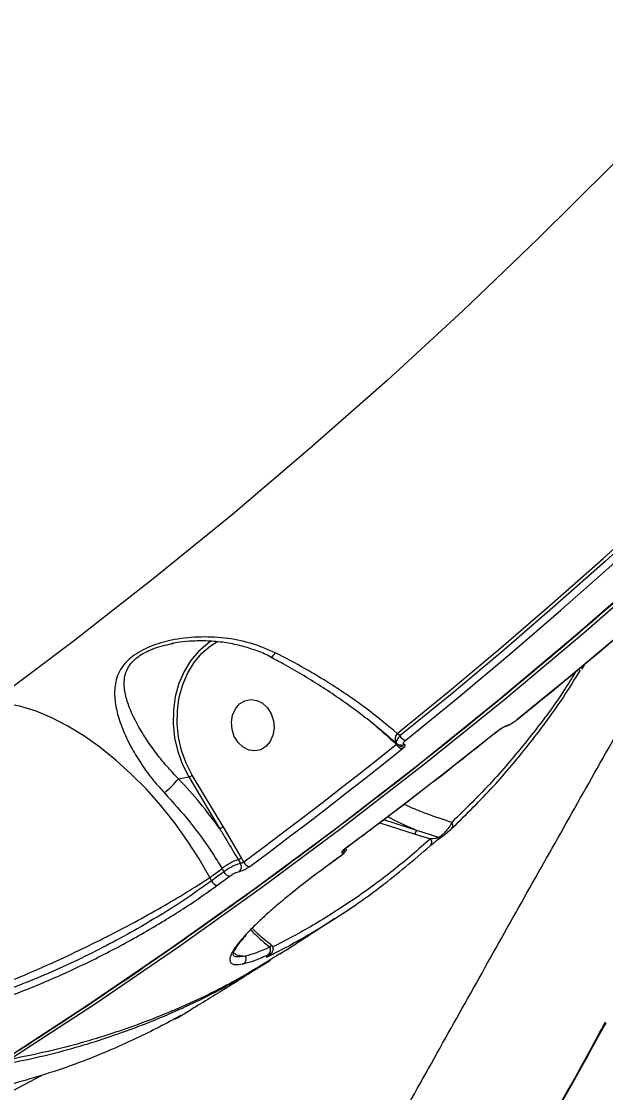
# Model space of a CAD drawing. Header units: millimetres. Extents: x -6028 to 5958, y -6064 to 4137.
# Drawn here: x 1345.4 to 1447.1, y -1606.7 to -1420.3 of the extents above; entities that cross this region are included whole.
import ezdxf

# ---------------------------------------------------------------- set-up
doc = ezdxf.new("R2010")
doc.units = ezdxf.units.MM
for name, color, linetype in [('DIKOM_ОБЪЕКТ', 7, 'Continuous'), ('DIKOM_РАЗМЕР_ЗОНА', 7, 'Continuous'), ('DIKOM_РАЗМЕР_ОБЪЕКТА', 7, 'Continuous')]:
    doc.layers.add(name, color=color, linetype=linetype)
doc.styles.add('style1', font='arial.ttf', dxfattribs={"width": 0.8})
doc.dimstyles.new('1-50', dxfattribs={"dimtxt": 300, "dimasz": 200, "dimexe": 100, "dimexo": 0, "dimgap": 100, "dimtad": 1, "dimtxsty": 'style1', "dimcen": 200, "dimclrd": 7, "dimclre": 7, "dimclrt": 7, "dimadec": 1, "dimazin": 2, "dimtfac": 1, "dimtmove": 0, "dimatfit": 2, "dimfxl": 0, "dimlwd": 25, "dimlwe": 18, "dimarcsym": 0})

# ---------------------------------------------------------------- blocks, each defined once
blk = doc.blocks.new('*D9')
at = {"layer": 'Defpoints', "color": 0, "transparency": 16777216}
for p in [(-6027.56, 1459.58), (4556.58, 1382.7), (4556.58, -5964.37)]:
    blk.add_point(p, dxfattribs=at)
at = {"layer": 'DIKOM_РАЗМЕР_ЗОНА', "color": 7, "lineweight": 18, "transparency": 16777216}
for p, q in [((-6027.56, 1459.58), (-6027.56, -6064.37)), ((4556.58, 1382.7), (4556.58, -6064.37))]:
    blk.add_line(p, q, dxfattribs=at)
at = {"layer": 'DIKOM_РАЗМЕР_ЗОНА', "color": 7, "lineweight": 25, "transparency": 16777216}
blk.add_line((-5827.56, -5964.37), (4356.58, -5964.37), dxfattribs=at)
at = {"layer": 'DIKOM_РАЗМЕР_ЗОНА', "color": 7, "transparency": 16777216}
for points in [[(-5827.56, -5931.03), (-5827.56, -5997.7), (-6027.56, -5964.37)], [(4356.58, -5931.03), (4356.58, -5997.7), (4556.58, -5964.37)]]:
    blk.add_solid(points, dxfattribs=at)
at = {"layer": 'DIKOM_РАЗМЕР_ЗОНА', "color": 7, "transparency": 16777216, "insert": (157.08, -5711.2), "char_height": 300, "attachment_point": 5, "style": 'style1'}
blk.add_mtext('10600', dxfattribs=at)
blk = doc.blocks.new('*D11')
at = {"layer": 'Defpoints', "color": 0, "transparency": 16777216}
for p in [(259.43, 2965.58), (1920.55, -3002.33), (4022.59, -3002.33)]:
    blk.add_point(p, dxfattribs=at)
at = {"layer": 'DIKOM_РАЗМЕР_ОБЪЕКТА', "color": 7, "lineweight": 18, "transparency": 16777216}
for p, q in [((259.43, 2965.58), (4122.59, 2965.58)), ((1920.55, -3002.33), (4122.59, -3002.33))]:
    blk.add_line(p, q, dxfattribs=at)
at = {"layer": 'DIKOM_РАЗМЕР_ОБЪЕКТА', "color": 7, "lineweight": 25, "transparency": 16777216}
blk.add_line((4022.59, 2765.58), (4022.59, -2802.33), dxfattribs=at)
at = {"layer": 'DIKOM_РАЗМЕР_ОБЪЕКТА', "color": 7, "transparency": 16777216}
for points in [[(3989.25, 2765.58), (4055.92, 2765.58), (4022.59, 2965.58)], [(3989.25, -2802.33), (4055.92, -2802.33), (4022.59, -3002.33)]]:
    blk.add_solid(points, dxfattribs=at)
at = {"layer": 'DIKOM_РАЗМЕР_ОБЪЕКТА', "color": 7, "transparency": 16777216, "insert": (3769.41, -24.42), "char_height": 300, "attachment_point": 5, "rotation": 90, "style": 'style1'}
blk.add_mtext('6000', dxfattribs=at)
blk = doc.blocks.new('*D12')
at = {"layer": 'Defpoints', "color": 0, "transparency": 16777216}
for p in [(3056.58, 1987.9), (-4027.97, 676.5), (3056.58, -3714.77)]:
    blk.add_point(p, dxfattribs=at)
at = {"layer": 'DIKOM_РАЗМЕР_ОБЪЕКТА', "color": 7, "lineweight": 18, "transparency": 16777216}
for p, q in [((3056.58, 1987.9), (3056.58, -3814.77)), ((-4027.97, 676.5), (-4027.97, -3814.77))]:
    blk.add_line(p, q, dxfattribs=at)
at = {"layer": 'DIKOM_РАЗМЕР_ОБЪЕКТА', "color": 7, "lineweight": 25, "transparency": 16777216}
blk.add_line((-3827.97, -3714.77), (2856.58, -3714.77), dxfattribs=at)
at = {"layer": 'DIKOM_РАЗМЕР_ОБЪЕКТА', "color": 7, "transparency": 16777216}
for points in [[(-3827.97, -3681.44), (-3827.97, -3748.11), (-4027.97, -3714.77)], [(2856.58, -3681.44), (2856.58, -3748.11), (3056.58, -3714.77)]]:
    blk.add_solid(points, dxfattribs=at)
at = {"layer": 'DIKOM_РАЗМЕР_ОБЪЕКТА', "color": 7, "transparency": 16777216, "insert": (20, -3461.6), "char_height": 300, "attachment_point": 5, "style": 'style1'}
blk.add_mtext('7100', dxfattribs=at)

msp = doc.modelspace()

# ---------------------------------------------------------------- linework, layer by layer
at = {"layer": 'DIKOM_ОБЪЕКТ', "color": 7, "linetype": 'Continuous', "lineweight": 15}
for p, q in [((1443.456, -1532.211), (1442.952, -1533.012)), ((1411.333, -1544.635), (1410.855, -1544.205)), ((1410.599, -1545.804), (1410.568, -1545.773)), ((1410.78, -1545.967), (1410.599, -1545.804)), ((1411.514, -1546.262), (1411.566, -1546.269)), ((1372.787, -1552.086), (1374.574, -1551.761)), ((1374.574, -1551.761), (1379.914, -1560.73)), ((1380.526, -1560.407), (1375.186, -1551.439)), ((1407.828, -1559.772), (1414.008, -1561.728)), ((1414.262, -1561.07), (1408.518, -1559.252)), ((1383.731, -1565.859), (1380.526, -1560.407)), ((1414.008, -1561.728), (1416.658, -1562.555)), ((1418.128, -1562.321), (1414.262, -1561.07)), ((1384.173, -1566.602), (1383.731, -1565.859)), ((1401.126, -1565.464), (1398.947, -1567.067)), ((1380.37, -1567.719), (1380.698, -1568.27)), ((1383.17, -1566.169), (1383.557, -1566.818)), ((1378.521, -1569.871), (1378.24, -1569.285)), ((1382.233, -1582.649), (1382.217, -1582.603)), ((1374.957, -1592.316), (1372.76, -1593.614))]:
    msp.add_line(p, q, dxfattribs=at)
at = {"layer": 'DIKOM_ОБЪЕКТ', "color": 7, "linetype": 'Continuous', "lineweight": 15, "flags": 128}
for points in [[(1557.146, -1409.925), (1545.206, -1424.048), (1533.048, -1437.9), (1520.677, -1451.477), (1508.097, -1464.775), (1495.31, -1477.789), (1482.322, -1490.515), (1469.135, -1502.95), (1455.754, -1515.09), (1442.183, -1526.932), (1428.427, -1538.471), (1414.488, -1549.704), (1400.372, -1560.628), (1386.083, -1571.24), (1371.625, -1581.536), (1357.002, -1591.513), (1342.219, -1601.168)], [(1343.355, -1600.961), (1358.138, -1591.306), (1372.761, -1581.329), (1387.219, -1571.033), (1401.508, -1560.421), (1415.624, -1549.497), (1429.563, -1538.264), (1443.319, -1526.725), (1456.89, -1514.883), (1470.271, -1502.743), (1483.458, -1490.308), (1496.446, -1477.582), (1509.233, -1464.568), (1521.814, -1451.27), (1534.185, -1437.694), (1546.342, -1423.841), (1558.282, -1409.718)], [(1473.045, -1419.193), (1460.672, -1432.486), (1448.089, -1445.493), (1435.299, -1458.21), (1422.306, -1470.632), (1409.114, -1482.755), (1395.728, -1494.576), (1382.152, -1506.091), (1368.39, -1517.296), (1354.446, -1528.187), (1340.326, -1538.762)], [(1502.031, -1478.95), (1493.527, -1487.256), (1484.937, -1495.438), (1476.264, -1503.495), (1467.508, -1511.425), (1458.671, -1519.227), (1449.753, -1526.901), (1440.756, -1534.445), (1431.681, -1541.859)], [(1410.855, -1544.205), (1419.943, -1536.784), (1428.952, -1529.232), (1437.882, -1521.551), (1446.731, -1513.74), (1455.498, -1505.801), (1464.182, -1497.735), (1472.782, -1489.543), (1481.297, -1481.226)], [(1481.625, -1481.778), (1473.128, -1490.078), (1464.545, -1498.253), (1455.879, -1506.303), (1447.131, -1514.226), (1438.3, -1522.022), (1429.39, -1529.689), (1420.4, -1537.227), (1411.333, -1544.635)], [(1412.367, -1545.374), (1421.442, -1537.961), (1430.439, -1530.417), (1439.357, -1522.743), (1448.194, -1514.941), (1456.95, -1507.011), (1465.623, -1498.954), (1474.213, -1490.772), (1482.717, -1482.466)], [(1378.552, -1528.106), (1377.861, -1528.567), (1376.277, -1529.922), (1374.893, -1531.559), (1373.74, -1533.443), (1372.841, -1535.532), (1372.218, -1537.78), (1371.884, -1540.139), (1371.846, -1542.556), (1372.104, -1544.98), (1372.654, -1547.356), (1373.483, -1549.633), (1374.574, -1551.761)], [(1375.186, -1551.439), (1374.129, -1549.375), (1373.324, -1547.167), (1372.791, -1544.863), (1372.54, -1542.513), (1372.577, -1540.169), (1372.901, -1537.881), (1373.506, -1535.701), (1374.377, -1533.676), (1375.496, -1531.849), (1376.838, -1530.262), (1378.374, -1528.948), (1379.54, -1528.21)], [(1378.24, -1569.285), (1376.369, -1566.022), (1374.308, -1562.826), (1372.075, -1559.726), (1369.693, -1556.752), (1367.182, -1553.929), (1364.565, -1551.285), (1361.866, -1548.841), (1359.109, -1546.622), (1356.32, -1544.647), (1353.525, -1542.935), (1350.748, -1541.5), (1348.015, -1540.357), (1345.351, -1539.514), (1342.78, -1538.981), (1340.326, -1538.762)], [(1388.255, -1539.755), (1388.909, -1540.808), (1389.304, -1542.021), (1389.407, -1543.295), (1389.21, -1544.526), (1388.728, -1545.615), (1388.002, -1546.475), (1387.089, -1547.034), (1386.064, -1547.248), (1385.01, -1547.1), (1384.012, -1546.601), (1383.151, -1545.793), (1382.496, -1544.739), (1382.102, -1543.527), (1381.999, -1542.253), (1382.196, -1541.022), (1382.678, -1539.932), (1383.404, -1539.073), (1384.317, -1538.514), (1385.342, -1538.299), (1386.396, -1538.448), (1387.394, -1538.946), (1388.255, -1539.755)], [(1428.875, -1543.433), (1428.872, -1543.435), (1428.847, -1543.426)], [(1429.781, -1542.967), (1429.874, -1542.924), (1429.967, -1542.857)], [(1431.795, -1541.803), (1431.775, -1541.817), (1431.681, -1541.859)], [(1428.248, -1543.851), (1424.959, -1546.475), (1421.66, -1549.082), (1418.351, -1551.671), (1415.032, -1554.244), (1411.704, -1556.799), (1408.366, -1559.337), (1405.018, -1561.857), (1401.661, -1564.361)], [(1428.368, -1543.793), (1428.344, -1543.81), (1428.248, -1543.851)], [(1410.739, -1546.109), (1407.452, -1548.731), (1404.156, -1551.335), (1400.849, -1553.923), (1397.534, -1556.493), (1394.208, -1559.046), (1390.872, -1561.582), (1387.528, -1564.101), (1384.173, -1566.602)], [(1385.187, -1567.36), (1388.544, -1564.856), (1391.892, -1562.336), (1395.23, -1559.798), (1398.558, -1557.242), (1401.877, -1554.67), (1405.186, -1552.08), (1408.485, -1549.474), (1411.775, -1546.85)], [(1401.02, -1565.513), (1400.748, -1565.714), (1400.476, -1565.915), (1400.204, -1566.115), (1399.931, -1566.315), (1399.659, -1566.516), (1399.386, -1566.716), (1399.114, -1566.916), (1398.841, -1567.116)], [(1401.126, -1565.464), (1401.116, -1565.471), (1401.02, -1565.513)], [(1401.77, -1564.31), (1401.757, -1564.32), (1401.661, -1564.361)], [(1378.24, -1569.285), (1378.507, -1569.089), (1378.773, -1568.894), (1379.039, -1568.698), (1379.305, -1568.503), (1379.571, -1568.307), (1379.838, -1568.111), (1380.104, -1567.915), (1380.37, -1567.719)], [(1398.947, -1567.067), (1398.937, -1567.074), (1398.841, -1567.116)], [(1380.698, -1568.27), (1380.426, -1568.471), (1380.154, -1568.671), (1379.882, -1568.871), (1379.61, -1569.071), (1379.337, -1569.271), (1379.065, -1569.471), (1378.793, -1569.671), (1378.521, -1569.871)], [(1379.527, -1570.631), (1379.8, -1570.432), (1380.072, -1570.232), (1380.345, -1570.031), (1380.617, -1569.831), (1380.89, -1569.631), (1381.162, -1569.431), (1381.434, -1569.23), (1381.706, -1569.029)], [(1372.618, -1593.604), (1372.629, -1593.602), (1372.82, -1593.539)], [(1323.475, -1616.765), (1327.227, -1614.909), (1330.969, -1613.036), (1334.7, -1611.145), (1338.42, -1609.238), (1342.129, -1607.314), (1345.828, -1605.373), (1348.922, -1603.733)]]:
    msp.add_lwpolyline(points, dxfattribs=at)
at = {"layer": 'DIKOM_ОБЪЕКТ', "color": 7, "linetype": 'Continuous', "lineweight": 15}
for centre, radius, start, end in [((1388.088, -1529.553), 1.615, 300.29158, 338.22445), ((1412.021, -1545.229), 1.552, 138.69117, 200.52357), ((1412.514, -1544.076), 1.307, 205.31492, 263.52139), ((1411.915, -1545.559), 1.298, 205.05496, 263.80618), ((1411.847, -1545.426), 1.085, 217.10666, 287.26794), ((1411.593, -1545.457), 0.813, 268.03635, 306.13967), ((1359.651, -1541.383), 16.944, 309.02349, 320.82755), ((1374.135, -1550.186), 1.636, 285.57051, 309.98884), ((1419.675, -1560.221), 0.862, 308.20969, 38.73034), ((1379.475, -1559.154), 1.635, 285.56762, 309.98589), ((1414.643, -1561.595), 0.649, 125.96476, 191.83049), ((1415.991, -1563.126), 0.878, 308.46813, 40.56025), ((1418.278, -1562.125), 0.247, 232.44382, 305.68533), ((1382.609, -1564.493), 1.767, 288.52457, 309.39708), ((1400.786, -1564.147), 0.968, 305.05018, 347.84658), ((1385.991, -1574.571), 8.863, 108.55482, 129.36329), ((1382.582, -1567.435), 1.153, 318.64316, 32.29367), ((1385.333, -1566.107), 1.262, 203.122, 263.329), ((1381.86, -1567.775), 1.264, 203.06515, 262.99153), ((1379.682, -1569.381), 1.26, 202.89142, 262.96759), ((1387.839, -1581.905), 0.975, 307.02924, 31.30127), ((1388.071, -1582.335), 0.762, 303.89038, 338.08613), ((1383.573, -1583.429), 1.007, 302.81712, 28.06928)]:
    msp.add_arc(centre, radius, start, end, dxfattribs=at)
for points, knots in [([(1708.088, -1168.515), (1706.753, -1171.4), (1702.88, -1179.766), (1696.295, -1193.484), (1688.261, -1209.607), (1679.999, -1225.551), (1671.516, -1241.313), (1662.811, -1256.888), (1653.89, -1272.274), (1644.752, -1287.465), (1635.401, -1302.458), (1625.84, -1317.249), (1616.07, -1331.834), (1606.094, -1346.209), (1595.916, -1360.371), (1585.537, -1374.316), (1574.959, -1388.039), (1564.188, -1401.538), (1553.223, -1414.81), (1542.07, -1427.849), (1530.73, -1440.655), (1519.206, -1453.221), (1507.503, -1465.547), (1495.621, -1477.627), (1483.566, -1489.46), (1471.339, -1501.042), (1458.944, -1512.369), (1446.385, -1523.44), (1433.665, -1534.252), (1420.786, -1544.8), (1407.752, -1555.083), (1394.567, -1565.098), (1381.235, -1574.843), (1367.755, -1584.311), (1354.792, -1593.083), (1346.268, -1598.584), (1342.334, -1601.124)], [0, 0, 0, 0, 0.0157708, 0.0457271, 0.0756836, 0.1056401, 0.1355963, 0.1655526, 0.1955087, 0.2254648, 0.2554208, 0.2853767, 0.3153326, 0.3452882, 0.3752437, 0.4051993, 0.4351545, 0.4651098, 0.4950648, 0.5250198, 0.5549744, 0.5849292, 0.6148836, 0.644838, 0.674792, 0.7047462, 0.7347001, 0.7646537, 0.7946071, 0.8245605, 0.8545135, 0.8844664, 0.9144194, 0.944372, 0.9743244, 1, 1, 1, 1]), ([(1404.21, -1688.943), (1404.522, -1688.38), (1407.009, -1683.876), (1411.678, -1675.461), (1418.212, -1663.707), (1424.743, -1651.999), (1431.268, -1640.34), (1437.783, -1628.738), (1444.283, -1617.198), (1450.767, -1605.726), (1457.229, -1594.329), (1463.667, -1583.014), (1470.077, -1571.786), (1476.456, -1560.651), (1482.799, -1549.616), (1489.105, -1538.686), (1495.369, -1527.868), (1501.587, -1517.167), (1507.757, -1506.589), (1513.875, -1496.14), (1519.938, -1485.826), (1525.943, -1475.651), (1531.884, -1465.625), (1536.789, -1457.381), (1539.703, -1452.503), (1540.677, -1450.871)], [0, 0, 0, 0, 0.0066056, 0.0528047, 0.09900329, 0.14520194, 0.1914008, 0.23759951, 0.28379866, 0.32999735, 0.37619662, 0.42239586, 0.46859516, 0.51479453, 0.56099398, 0.60719351, 0.6533932, 0.69959331, 0.74579331, 0.7919936, 0.83819403, 0.88439479, 0.93059599, 0.9767973, 1, 1, 1, 1]), ([(1502.164, -1478.878), (1500.05, -1480.957), (1493.921, -1486.984), (1483.647, -1496.768), (1471.286, -1508.144), (1458.759, -1519.261), (1446.292, -1529.927), (1437.268, -1537.382), (1432.489, -1541.242), (1431.795, -1541.803)], [0, 0, 0, 0, 0.0934422, 0.2709098, 0.4483785, 0.6258451, 0.8033122, 0.971437, 1, 1, 1, 1]), ([(1399.772, -1632.177), (1400.381, -1631.079), (1403.606, -1625.273), (1409.446, -1614.796), (1417.29, -1600.753), (1425.128, -1586.761), (1432.959, -1572.821), (1440.779, -1558.938), (1448.587, -1545.116), (1456.378, -1531.366), (1462.829, -1520.007), (1466.673, -1513.264), (1467.934, -1511.051)], [0, 0, 0, 0, 0.0266923, 0.1412329, 0.2557963, 0.3703872, 0.4850091, 0.5996682, 0.7143672, 0.8291111, 0.9439055, 1, 1, 1, 1]), ([(1389.588, -1530.152), (1388.181, -1529.55), (1385.364, -1528.346), (1380.797, -1527.509), (1376.153, -1527.317), (1371.769, -1527.831), (1368.413, -1528.795), (1366.18, -1529.849), (1364.341, -1531.036), (1362.958, -1532.512), (1362.126, -1534.142), (1361.649, -1535.935), (1361.6, -1538.149), (1362.124, -1540.873), (1363.134, -1543.791), (1364.579, -1546.766), (1366.372, -1549.695), (1368.268, -1552.289), (1369.701, -1553.866), (1370.32, -1554.547)], [0, 0, 0, 0, 0.07590829, 0.15190585, 0.22863469, 0.30518885, 0.36886131, 0.40161887, 0.4343316, 0.49046027, 0.52823688, 0.56608527, 0.63087922, 0.69577177, 0.76452226, 0.8332312, 0.89368295, 0.9540625, 1, 1, 1, 1]), ([(1372.787, -1552.086), (1372.184, -1551.462), (1370.79, -1550.02), (1368.884, -1547.67), (1367.026, -1545.048), (1365.438, -1542.381), (1364.227, -1539.812), (1363.458, -1537.399), (1363.242, -1535.468), (1363.484, -1533.88), (1364.07, -1532.466), (1365.436, -1530.924), (1367.217, -1529.938), (1369.259, -1529.119), (1370.524, -1528.831), (1371.616, -1528.582)], [0, 0, 0, 0, 0.0678396, 0.1567984, 0.2481001, 0.3497792, 0.4535429, 0.5476498, 0.6436645, 0.696206, 0.7500049, 0.8260127, 0.9010927, 0.9146611, 1, 1, 1, 1]), ([(1371.616, -1528.582), (1371.669, -1528.565), (1371.765, -1528.534), (1371.866, -1528.527), (1371.911, -1528.524)], [0, 0, 0, 0, 0.5532432, 1, 1, 1, 1]), ([(1388.908, -1530.935), (1388.895, -1530.927), (1388.137, -1530.479), (1386.466, -1529.818), (1383.89, -1528.967), (1381.118, -1528.403), (1378.217, -1528.097), (1375.473, -1528.09), (1373.251, -1528.26), (1372.057, -1528.494), (1371.617, -1528.58)], [0, 0, 0, 0, 0.0025678, 0.1497268, 0.303121, 0.4624874, 0.6266872, 0.7945749, 0.9241286, 1, 1, 1, 1]), ([(1410.855, -1544.205), (1409.071, -1542.727), (1405.453, -1539.73), (1399.944, -1535.99), (1394.616, -1532.757), (1391.353, -1531.066), (1389.588, -1530.152)], [0, 0, 0, 0, 0.284861, 0.5777504, 0.771568, 1, 1, 1, 1]), ([(1410.532, -1545.817), (1410.168, -1545.487), (1408.951, -1544.38), (1406.691, -1542.524), (1403.777, -1540.267), (1400.71, -1538.069), (1397.536, -1535.953), (1394.285, -1533.951), (1391.396, -1532.285), (1389.585, -1531.349), (1388.888, -1530.988)], [0, 0, 0, 0, 0.0601189, 0.2012288, 0.3434932, 0.4863603, 0.6291227, 0.7711358, 0.9119111, 1, 1, 1, 1]), ([(1420.208, -1560.899), (1422.557, -1558.6), (1427.253, -1554.003), (1433.725, -1546.304), (1438.922, -1539.402), (1441.757, -1534.821), (1442.75, -1533.215)], [0, 0, 0, 0, 0.2816405, 0.5632782, 0.8469604, 1, 1, 1, 1]), ([(1441.969, -1533.439), (1441.276, -1534.554), (1438.754, -1538.612), (1433.89, -1545.039), (1427.428, -1552.751), (1422.708, -1557.372), (1420.348, -1559.682)], [0, 0, 0, 0, 0.1116855, 0.4063663, 0.7031838, 1, 1, 1, 1]), ([(1406.183, -1542.056), (1406.387, -1542.238), (1407.901, -1543.596), (1409.422, -1544.943), (1410.739, -1546.109)], [0, 0, 0, 0, 0.1343686, 1, 1, 1, 1]), ([(1428.847, -1543.426), (1428.785, -1543.467), (1428.567, -1543.607), (1428.381, -1543.75), (1428.248, -1543.851)], [0, 0, 0, 0, 0.2880318, 1, 1, 1, 1]), ([(1428.878, -1543.436), (1428.796, -1543.487), (1428.603, -1543.609), (1428.454, -1543.726), (1428.368, -1543.794)], [0, 0, 0, 0, 0.4244831, 1, 1, 1, 1]), ([(1429.967, -1542.857), (1429.852, -1542.901), (1429.623, -1542.988), (1429.221, -1543.197), (1428.965, -1543.354), (1428.847, -1543.426)], [0, 0, 0, 0, 0.3509428, 0.7013985, 1, 1, 1, 1]), ([(1429.77, -1542.972), (1429.755, -1542.977), (1429.707, -1542.992), (1429.542, -1543.062), (1429.29, -1543.187), (1429.046, -1543.324), (1428.909, -1543.414), (1428.877, -1543.435)], [0, 0, 0, 0, 0.0987343, 0.3050391, 0.5789237, 0.9006652, 1, 1, 1, 1]), ([(1431.791, -1541.803), (1431.763, -1541.826), (1431.567, -1541.99), (1431.123, -1542.297), (1430.471, -1542.669), (1430.027, -1542.901), (1429.804, -1542.953), (1429.777, -1542.959)], [0, 0, 0, 0, 0.0508767, 0.3574165, 0.6452889, 0.9570934, 1, 1, 1, 1]), ([(1431.681, -1541.859), (1431.548, -1541.96), (1431.282, -1542.163), (1430.806, -1542.461), (1430.339, -1542.713), (1430.089, -1542.809), (1429.967, -1542.857)], [0, 0, 0, 0, 0.2566433, 0.5136708, 0.7612299, 1, 1, 1, 1]), ([(1428.365, -1543.795), (1426.085, -1545.611), (1419.474, -1550.877), (1410.606, -1557.714), (1403.98, -1562.661), (1401.77, -1564.31)], [0, 0, 0, 0, 0.2597958, 0.7531753, 1, 1, 1, 1]), ([(1411.333, -1544.635), (1411.282, -1544.691), (1411.069, -1544.926), (1410.793, -1545.318), (1410.669, -1545.706), (1410.678, -1545.926), (1410.781, -1545.961), (1410.787, -1545.963)], [0, 0, 0, 0, 0.095199, 0.4006432, 0.6930598, 0.9808214, 1, 1, 1, 1]), ([(1412.073, -1546.114), (1412.009, -1546.102), (1411.881, -1546.079), (1411.865, -1545.936), (1411.985, -1545.727), (1412.183, -1545.526), (1412.331, -1545.404), (1412.367, -1545.374)], [0, 0, 0, 0, 0.2248816, 0.449548, 0.6802701, 0.9238241, 1, 1, 1, 1]), ([(1411.566, -1546.26), (1411.535, -1546.262), (1411.355, -1546.271), (1411.06, -1546.192), (1410.863, -1546.016), (1410.794, -1545.955)], [0, 0, 0, 0, 0.11992755, 0.69389754, 1, 1, 1, 1]), ([(1411.775, -1546.85), (1411.823, -1546.81), (1411.991, -1546.672), (1412.095, -1546.549), (1412.169, -1546.462)], [0, 0, 0, 0, 0.2879457, 1, 1, 1, 1]), ([(1412.169, -1546.462), (1412.205, -1546.405), (1412.283, -1546.28), (1412.263, -1546.148), (1412.136, -1546.125), (1412.073, -1546.114)], [0, 0, 0, 0, 0.2986735, 0.6490389, 1, 1, 1, 1]), ([(1379.914, -1560.73), (1378.811, -1559.24), (1376.585, -1556.236), (1374.061, -1553.477), (1372.787, -1552.086)], [0, 0, 0, 0, 0.4956373, 1, 1, 1, 1]), ([(1370.32, -1554.547), (1371.808, -1556.192), (1374.827, -1559.529), (1378.104, -1564.054), (1379.823, -1566.834), (1380.37, -1567.719)], [0, 0, 0, 0, 0.3984829, 0.8085116, 1, 1, 1, 1]), ([(1420.348, -1559.682), (1418.871, -1559.204), (1415.931, -1558.254), (1413.316, -1557.12), (1412.014, -1556.556)], [0, 0, 0, 0, 0.5022872, 1, 1, 1, 1]), ([(1409.259, -1558.681), (1409.486, -1558.81), (1411.012, -1559.678), (1412.768, -1560.43), (1414.262, -1561.07)], [0, 0, 0, 0, 0.1490376, 1, 1, 1, 1]), ([(1420.348, -1559.682), (1420.319, -1559.745), (1420.165, -1560.08), (1419.772, -1560.697), (1419.153, -1561.419), (1418.613, -1561.945), (1418.293, -1562.193), (1418.128, -1562.321)], [0, 0, 0, 0, 0.0825504, 0.4350693, 0.6772362, 0.8329976, 1, 1, 1, 1]), ([(1379.914, -1560.73), (1380.083, -1561.007), (1380.932, -1562.395), (1382.009, -1564.217), (1382.921, -1565.749), (1383.17, -1566.169)], [0, 0, 0, 0, 0.15366007, 0.76831557, 1, 1, 1, 1]), ([(1418.422, -1562.326), (1418.53, -1562.25), (1418.744, -1562.1), (1419.138, -1561.802), (1419.634, -1561.408), (1419.993, -1561.099), (1420.174, -1560.931), (1420.208, -1560.899)], [0, 0, 0, 0, 0.1455831, 0.2899562, 0.5320854, 0.9098154, 1, 1, 1, 1]), ([(1388.496, -1582.967), (1388.822, -1582.802), (1390.455, -1581.98), (1394.641, -1579.743), (1400.885, -1575.973), (1408.695, -1570.542), (1413.731, -1566.22), (1416.537, -1563.813)], [0, 0, 0, 0, 0.03216568, 0.16083475, 0.41820778, 0.67595772, 1, 1, 1, 1]), ([(1416.658, -1562.555), (1414.513, -1564.415), (1410.225, -1568.137), (1403.366, -1573.121), (1396.382, -1577.609), (1391.516, -1580.166), (1389.164, -1581.402)], [0, 0, 0, 0, 0.2534038, 0.5068095, 0.7616055, 1, 1, 1, 1]), ([(1416.537, -1563.813), (1416.576, -1563.778), (1416.77, -1563.604), (1417.157, -1563.279), (1417.679, -1562.868), (1418.09, -1562.558), (1418.311, -1562.403), (1418.422, -1562.326)], [0, 0, 0, 0, 0.0950992, 0.4719643, 0.7157838, 0.8572373, 1, 1, 1, 1]), ([(1418.128, -1562.321), (1418.099, -1562.333), (1418.042, -1562.357), (1417.914, -1562.397), (1417.681, -1562.453), (1417.28, -1562.515), (1416.926, -1562.546), (1416.703, -1562.553), (1416.658, -1562.555)], [0, 0, 0, 0, 0.0460787, 0.0901894, 0.2101071, 0.4598302, 0.8891932, 1, 1, 1, 1]), ([(1401.342, -1564.939), (1401.401, -1564.94), (1401.521, -1564.94), (1401.515, -1565.052), (1401.37, -1565.232), (1401.169, -1565.403), (1401.038, -1565.5), (1401.02, -1565.513)], [0, 0, 0, 0, 0.2407608, 0.4814398, 0.7221762, 0.9628504, 1, 1, 1, 1]), ([(1401.993, -1564.351), (1401.984, -1564.405), (1401.959, -1564.558), (1401.837, -1564.78), (1401.626, -1565.05), (1401.402, -1565.265), (1401.166, -1565.427), (1401.101, -1565.471)], [0, 0, 0, 0, 0.0978263, 0.2785626, 0.4875853, 0.8589025, 1, 1, 1, 1]), ([(1401.661, -1564.361), (1401.643, -1564.374), (1401.513, -1564.471), (1401.312, -1564.643), (1401.168, -1564.825), (1401.163, -1564.938), (1401.282, -1564.939), (1401.342, -1564.939)], [0, 0, 0, 0, 0.0371927, 0.2778915, 0.5186308, 0.7592781, 1, 1, 1, 1]), ([(1401.778, -1564.307), (1401.734, -1564.34), (1401.636, -1564.413), (1401.56, -1564.476), (1401.533, -1564.519), (1401.538, -1564.505), (1401.538, -1564.505)], [0, 0, 0, 0, 0.3152809, 0.7047903, 0.9961981, 1, 1, 1, 1]), ([(1383.557, -1566.818), (1383.527, -1566.826), (1383.304, -1566.884), (1382.814, -1567.054), (1382.065, -1567.401), (1381.313, -1567.826), (1380.903, -1568.122), (1380.698, -1568.27)], [0, 0, 0, 0, 0.0370954, 0.2780071, 0.518781, 0.7593538, 1, 1, 1, 1]), ([(1383.448, -1568.197), (1383.466, -1568.193), (1383.602, -1568.161), (1383.9, -1568.064), (1384.355, -1567.865), (1384.813, -1567.619), (1385.062, -1567.446), (1385.187, -1567.36)], [0, 0, 0, 0, 0.0373108, 0.278223, 0.5190776, 0.7595487, 1, 1, 1, 1]), ([(1384.173, -1566.602), (1384.129, -1566.626), (1384.04, -1566.675), (1383.878, -1566.74), (1383.718, -1566.791), (1383.612, -1566.812), (1383.564, -1566.818), (1383.557, -1566.818)], [0, 0, 0, 0, 0.2402676, 0.4813427, 0.7222376, 0.9628444, 1, 1, 1, 1]), ([(1398.841, -1567.116), (1397.401, -1568.188), (1394.497, -1570.352), (1391.229, -1572.992), (1388.738, -1575.125), (1386.893, -1576.805), (1385.375, -1578.279), (1384.61, -1579.116), (1384.268, -1579.49)], [0, 0, 0, 0, 0.2221345, 0.4480331, 0.5910473, 0.7340648, 0.8812143, 1, 1, 1, 1]), ([(1324.747, -1593.825), (1326.452, -1593.33), (1329.861, -1592.339), (1335.134, -1590.528), (1340.304, -1588.584), (1345.301, -1586.554), (1350.351, -1584.359), (1355.393, -1582.017), (1360.365, -1579.565), (1365.204, -1577.034), (1369.834, -1574.454), (1374.238, -1571.855), (1376.907, -1570.141), (1378.24, -1569.285)], [0, 0, 0, 0, 0.103375, 0.2067513, 0.2946075, 0.3827346, 0.4705916, 0.5587476, 0.6471811, 0.7353383, 0.8234652, 0.9118714, 1, 1, 1, 1]), ([(1381.706, -1569.029), (1381.831, -1568.943), (1382.081, -1568.771), (1382.539, -1568.527), (1382.995, -1568.328), (1383.294, -1568.233), (1383.43, -1568.201), (1383.448, -1568.197)], [0, 0, 0, 0, 0.2404746, 0.4809806, 0.72188, 0.9628862, 1, 1, 1, 1]), ([(1324.61, -1595.108), (1326.362, -1594.779), (1329.896, -1594.117), (1334.91, -1592.754), (1339.372, -1591.342), (1343.233, -1589.979), (1347.162, -1588.456), (1351.101, -1586.796), (1354.983, -1585.031), (1358.822, -1583.164), (1362.624, -1581.192), (1366.321, -1579.148), (1369.858, -1577.071), (1373.242, -1574.96), (1376.5, -1572.806), (1378.518, -1571.356), (1379.527, -1570.631)], [0, 0, 0, 0, 0.1001192, 0.2018916, 0.2673124, 0.3327347, 0.4000631, 0.4673956, 0.5330249, 0.5986537, 0.66621, 0.7337674, 0.7993708, 0.8649757, 0.9324878, 1, 1, 1, 1]), ([(1378.521, -1569.871), (1377.214, -1570.806), (1374.597, -1572.678), (1370.245, -1575.473), (1365.645, -1578.213), (1360.812, -1580.859), (1355.821, -1583.373), (1350.733, -1585.716), (1345.611, -1587.844), (1340.517, -1589.733), (1335.273, -1591.422), (1329.942, -1592.861), (1326.479, -1593.504), (1324.747, -1593.825)], [0, 0, 0, 0, 0.0886938, 0.1776686, 0.2663596, 0.3550672, 0.4440575, 0.5327633, 0.6211395, 0.7097991, 0.798177, 0.8990869, 1, 1, 1, 1]), ([(1399.97, -1576.415), (1397.507, -1578.045), (1394.336, -1580.144), (1391.129, -1582.183), (1390.414, -1582.638)], [0, 0, 0, 0, 0.7768287, 1, 1, 1, 1]), ([(1385.337, -1578.345), (1385.608, -1578.638), (1386.597, -1579.71), (1387.799, -1580.689), (1388.671, -1581.399)], [0, 0, 0, 0, 0.2740491, 1, 1, 1, 1]), ([(1385.601, -1578.087), (1385.652, -1578.141), (1386.346, -1578.884), (1387.429, -1579.832), (1388.557, -1580.674), (1388.861, -1580.901)], [0, 0, 0, 0, 0.0545204, 0.7449463, 1, 1, 1, 1]), ([(1384.268, -1579.49), (1384.182, -1579.582), (1383.657, -1580.14), (1382.974, -1581.006), (1382.224, -1582.082), (1381.794, -1582.966), (1381.66, -1583.656), (1381.825, -1584.135), (1382.283, -1584.406), (1383.016, -1584.48), (1383.751, -1584.343), (1384.119, -1584.275)], [0, 0, 0, 0, 0.02378133, 0.14403361, 0.26428922, 0.38805545, 0.51182082, 0.63212357, 0.75242598, 0.87621385, 1, 1, 1, 1]), ([(1384.521, -1579.305), (1384.222, -1579.641), (1383.583, -1580.359), (1382.918, -1581.258), (1382.48, -1581.992), (1382.271, -1582.476), (1382.275, -1582.691), (1382.261, -1582.652), (1382.259, -1582.647)], [0, 0, 0, 0, 0.1848495, 0.395223, 0.6007506, 0.7804526, 0.9706927, 1, 1, 1, 1]), ([(1390.38, -1582.585), (1387.699, -1584.247), (1381.866, -1587.863), (1372.319, -1592.388), (1361.9, -1596.351), (1352.235, -1599.16), (1345.926, -1600.44), (1343.355, -1600.961)], [0, 0, 0, 0, 0.1895298, 0.4123985, 0.6310253, 0.8496515, 1, 1, 1, 1]), ([(1382.483, -1582.44), (1382.55, -1582.498), (1382.868, -1582.772), (1383.619, -1582.896), (1384.326, -1582.946), (1384.462, -1582.955)], [0, 0, 0, 0, 0.1774899, 0.8422284, 1, 1, 1, 1]), ([(1388.671, -1581.399), (1387.851, -1581.759), (1386.199, -1582.484), (1385.043, -1582.797), (1384.462, -1582.955)], [0, 0, 0, 0, 0.4964894, 1, 1, 1, 1]), ([(1388.426, -1582.683), (1388.524, -1582.641), (1388.718, -1582.557), (1388.78, -1582.569), (1388.691, -1582.665), (1388.511, -1582.793), (1388.424, -1582.854)], [0, 0, 0, 0, 0.297498, 0.5890054, 0.8028665, 1, 1, 1, 1]), ([(1388.83, -1580.92), (1388.837, -1580.924), (1388.951, -1580.984), (1389.113, -1581.207), (1389.242, -1581.538), (1389.241, -1581.86), (1389.171, -1582.111), (1389.066, -1582.302), (1388.956, -1582.439), (1388.828, -1582.561), (1388.696, -1582.669), (1388.532, -1582.781), (1388.458, -1582.832)], [0, 0, 0, 0, 0.0087544, 0.1415565, 0.2830824, 0.393892, 0.4877569, 0.5708638, 0.6445478, 0.7234641, 0.8737487, 1, 1, 1, 1]), ([(1388.813, -1580.959), (1388.844, -1580.98), (1388.924, -1581.035), (1388.767, -1581.261), (1388.671, -1581.399)], [0, 0, 0, 0, 0.3877209, 1, 1, 1, 1]), ([(1335.975, -1602.838), (1339.755, -1602.21), (1347.408, -1600.938), (1358.405, -1597.925), (1369.056, -1594.07), (1379.252, -1589.404), (1385.616, -1585.584), (1388.795, -1583.676)], [0, 0, 0, 0, 0.1960427, 0.3969415, 0.5980783, 0.7992161, 1, 1, 1, 1]), ([(1388.468, -1583.864), (1386.202, -1585.31), (1381.724, -1588.167), (1377.181, -1590.922), (1374.937, -1592.283)], [0, 0, 0, 0, 0.5060341, 1, 1, 1, 1]), ([(1384.462, -1582.955), (1383.8, -1583.062), (1382.798, -1583.223), (1382.419, -1582.916), (1382.29, -1582.812)], [0, 0, 0, 0, 0.6601051, 1, 1, 1, 1]), ([(1384.119, -1584.275), (1384.705, -1584.116), (1385.887, -1583.797), (1387.575, -1583.056), (1388.426, -1582.683)], [0, 0, 0, 0, 0.4964966, 1, 1, 1, 1]), ([(1388.424, -1582.854), (1388.4, -1582.871), (1388.294, -1582.944), (1388.15, -1583.054), (1388.08, -1583.133), (1388.173, -1583.121), (1388.385, -1583.02), (1388.496, -1582.967)], [0, 0, 0, 0, 0.0491004, 0.2179112, 0.4266721, 0.7022077, 1, 1, 1, 1]), ([(1388.447, -1582.844), (1388.419, -1582.863), (1388.347, -1582.912), (1388.303, -1582.948), (1388.307, -1582.945), (1388.308, -1582.944)], [0, 0, 0, 0, 0.3280175, 0.84141, 1, 1, 1, 1]), ([(1372.794, -1593.502), (1372.474, -1593.678), (1370.878, -1594.56), (1366.666, -1596.755), (1359.987, -1599.804), (1350.977, -1603.247), (1344.417, -1605.045), (1340.764, -1606.046)], [0, 0, 0, 0, 0.0321646, 0.1608345, 0.4182092, 0.6759547, 1, 1, 1, 1]), ([(1372.748, -1593.621), (1372.72, -1593.638), (1372.608, -1593.702), (1372.508, -1593.757), (1372.423, -1593.802), (1372.351, -1593.835), (1372.256, -1593.871), (1372.152, -1593.903), (1372.078, -1593.906), (1372.058, -1593.906)], [0, 0, 0, 0, 0.1271348, 0.4939344, 0.6821888, 0.7719832, 0.8461154, 0.9596127, 1, 1, 1, 1]), ([(1372.76, -1593.614), (1372.668, -1593.666), (1372.486, -1593.77), (1372.44, -1593.785), (1372.543, -1593.713), (1372.73, -1593.595), (1372.82, -1593.539)], [0, 0, 0, 0, 0.2974711, 0.5890432, 0.8028419, 1, 1, 1, 1]), ([(1373.031, -1593.375), (1373.031, -1593.375), (1373.036, -1593.373), (1372.988, -1593.397), (1372.904, -1593.442), (1372.793, -1593.504), (1372.756, -1593.524)], [0, 0, 0, 0, 0.0415121, 0.2864187, 0.7631915, 1, 1, 1, 1]), ([(1372.82, -1593.539), (1372.844, -1593.523), (1372.953, -1593.455), (1373.105, -1593.358), (1373.186, -1593.297), (1373.106, -1593.331), (1372.9, -1593.443), (1372.794, -1593.502)], [0, 0, 0, 0, 0.0491245, 0.2179623, 0.4266943, 0.702216, 1, 1, 1, 1]), ([(1428.403, -1627.607), (1430.865, -1623.355), (1436.563, -1613.514), (1442.778, -1602.426), (1446.475, -1595.572), (1447.119, -1594.378)], [0, 0, 0, 0, 0.3858447, 0.8929936, 1, 1, 1, 1]), ([(1428.502, -1627.784), (1428.829, -1627.22), (1430.466, -1624.399), (1436.817, -1613.368), (1442.644, -1602.823), (1447.213, -1594.556)], [0, 0, 0, 0, 0.051224, 0.2561279, 1, 1, 1, 1])]:
    msp.add_open_spline(points, degree=3, knots=knots, dxfattribs=at)

# ---------------------------------------------------------------- dimensions: what is measured, and where the dimension line sits
at = {"layer": 'DIKOM_РАЗМЕР_ЗОНА'}
dim = msp.add_linear_dim(base=(4556.575, -5964.368), p1=(-6027.562, 1459.576), p2=(4556.575, 1382.704), text='10600', dimstyle='1-50', dxfattribs=at)
dim.commit()
dim.dimension.update_dxf_attribs({"geometry": '*D9', "text_midpoint": (157.08, -5964.368), "dimtype": 160})
at = {"layer": 'DIKOM_РАЗМЕР_ОБЪЕКТА'}
dim = msp.add_linear_dim(base=(4022.586, -3002.33), p1=(259.433, 2965.575), p2=(1920.546, -3002.33), angle=90, text='6000', dimstyle='1-50', dxfattribs=at)
dim.commit()
dim.dimension.update_dxf_attribs({"geometry": '*D11', "text_midpoint": (4022.586, -24.423), "dimtype": 160})
dim = msp.add_linear_dim(base=(3056.575, -3714.774), p1=(-4027.972, 676.501), p2=(3056.575, 1987.897), text='7100', dimstyle='1-50', dxfattribs=at)
dim.commit()
dim.dimension.update_dxf_attribs({"geometry": '*D12', "text_midpoint": (20, -3714.774), "dimtype": 160})

doc.saveas('drawing.dxf')
